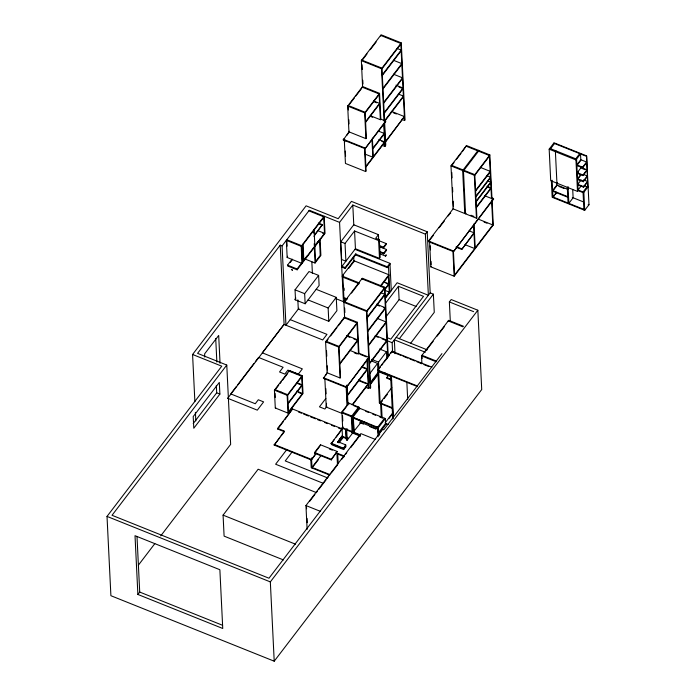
<?xml version="1.0" encoding="UTF-8"?>
<svg xmlns="http://www.w3.org/2000/svg" width="696" height="696" viewBox="0 0 696 696"><rect width="100%" height="100%" fill="white"/><g stroke="black" fill="none" stroke-linecap="round" stroke-linejoin="round"><path stroke-width="1.04" d="M348.357 109.985L348.139 105.461L365.122 112.265L366.383 138.043L365.922 138.643L348.94 131.831L347.678 106.053L362.581 86.539L361.355 60.648L381.103 34.8L401.27 42.891L405.037 119.912L404.585 120.512L401.557 119.294M367.018 53.931L361.85 60.761L361.816 60.056M370.272 49.677L376.127 42.012M349.435 104.409L354.525 97.753M355.795 96.083L361.52 88.592M384.088 121.069L381.521 68.739L401.27 42.891M381.982 68.834L400.844 44.135M382.304 74.803L401.174 50.103L397.111 48.476M382.339 75.455L401.209 50.756M362.581 86.539L379.564 93.351L380.825 119.129L385.645 121.061L385.68 121.713L365.078 148.683L343.276 139.939L349.401 131.231M343.276 139.939L344.233 138.687M346.625 135.555L349.209 132.136M382.93 88.322L401.801 63.623L393.736 60.387M365.922 138.643L364.66 112.865L379.564 93.351M382.965 88.975L401.836 64.276M365.148 112.891L379.137 94.569M365.583 121.687L379.572 103.365L373.578 100.963M365.609 122.305L379.598 103.991M383.661 102.521L402.532 77.822L393.431 74.176M383.696 103.173L402.523 78.465M194.88 401.627L192.575 354.473L306.101 205.833L338.204 218.709L351.445 201.379L427.205 231.759L430.189 292.885L392.144 342.702L392.614 352.315M298.923 308.232L285.952 325.215L282.071 245.914L280.218 245.166L197.586 353.359L226.774 365.061L230.646 444.361L160.75 535.885M282.071 245.914L309.311 210.253L339.561 222.381L343.441 301.681L335.376 298.454M384.157 112.709L403.027 88.009L395.946 85.164M384.192 113.361L403.062 88.653M370.376 115.719L380.373 119.721L380.825 119.129M384.557 120.782L403.419 96.083L398.356 94.047M403.454 96.727L384.592 121.426L381.982 68.138L361.781 60.1M365.078 148.683L385.645 121.061M292.146 259.13L287.552 265.141L287.587 265.968L297.14 269.804L325.015 233.351L324.171 216.212L301.194 246.297L302.029 263.436L287.17 257.476L287.596 256.259M372.925 148.17L384.201 133.406L378.154 130.987M384.236 134.058L372.908 148.796M301.681 246.314L323.744 217.422M290.223 262.514L292.207 259.93M365.887 166.396L384.618 141.88L378.841 139.565M365.913 167.023L384.644 142.497L381.756 141.34M385.575 141.279L404.437 116.58L391.309 111.317M301.577 251.848L302.873 250.151M314.557 234.856L322.344 224.66L318.324 223.042M385.601 141.923L404.437 116.58M301.603 252.465L302.899 250.769M313.94 236.327L322.344 224.66M344.285 139.766L345.442 163.438L365.652 171.538L366.105 170.946L365 148.291M381.956 145.29L384.836 146.447L385.749 145.168L384.636 122.47M450.312 321.239L449.364 301.933L451.191 299.55L477.839 310.233L481.719 389.534L274.215 661.2L110.899 595.706L107.019 516.406L221.763 366.174L192.575 354.473M297.14 269.804L297.105 268.978L303.665 260.382M304.978 258.66L306.953 256.084M316.141 244.044L318.768 240.607M302.455 262.218L324.527 233.325L317.594 230.55M226.774 365.061L112.03 515.292L268.978 578.228L382.661 429.397L383.731 429.824L441.943 353.62M339.561 222.381L352.802 205.042L425.378 234.152L428.371 295.278L397.138 282.759L385.288 298.28M305.492 259.199L315.044 263.027L320.891 255.389L320.082 238.885M295.539 299.906L295.043 289.823L309.007 271.544L318.62 275.399L319.116 285.482L305.152 303.76L294.704 299.576L295.878 298.036M193.21 423.568L216.691 392.814L216.334 385.393M219.875 394.093L193.784 428.257L193.21 416.591L219.31 382.426L219.875 394.093L216.691 392.814M379.659 246.445L383.505 247.994L386.245 244.409L386.21 243.583L354.569 230.985L345.033 243.47L345.895 261.226L341.649 259.521L340.788 241.773L353.768 224.773L378.45 234.665L378.685 239.598M305.152 303.76L304.657 293.677L318.62 275.399M236.544 386.271L230.715 393.901L255.267 403.741L258.303 399.756L263.61 401.888L257.303 410.153L227.714 398.295M237.841 384.575L254.031 363.373M255.328 361.676L258.564 357.44L283.115 367.279L279.54 371.969L284.847 374.091L287.883 370.107L298.236 374.257L302.342 368.88L262.279 352.811L283.959 324.423L322.7 339.952L326.963 334.376L290.215 319.638M227.696 398.312L284.099 324.475L280.218 245.166M356.195 254.049L345.207 268.43L342.023 267.151L341.988 266.324L355.439 248.733L354.569 230.985M345.207 268.43L345.173 267.603L355.508 254.066L387.298 266.812L387.341 267.638L355.552 254.893L355.508 254.066M342.841 276.103L343.45 275.311M348.696 268.43L353.951 261.557M378.45 234.665L375.709 238.25L379.329 239.702L380.19 257.459L379.485 258.381L355.439 248.733M379.329 239.702L378.624 240.625L379.485 258.381M297.836 299.837L298.288 309.076L328.79 321.308L328.138 307.971L336.246 297.357L316.184 289.31M138.33 565.239L154.816 543.654M383.505 247.994L383.47 247.167L386.21 243.583M274.415 390.169L289.405 370.55L302.142 375.657L303.021 393.484L288.031 413.111L275.294 408.004L274.415 390.169L287.152 395.276L288.031 413.111M278.748 385.166L274.903 390.195L274.876 389.577L287.613 394.684L288.483 412.519M280.027 383.487L281.306 381.817M282.585 380.138L287.7 373.439M343.441 301.681L344.703 300.037M328.79 321.308L336.899 310.686L336.246 297.357M344.624 317.48L343.885 302.342L362.294 278.243L384.862 287.291L388.246 356.483M347.617 298.158L344.372 302.395L344.346 301.751L366.905 310.799L370.663 387.55L370.202 388.142L368.245 387.359M351.506 293.068L358.631 283.733M379.946 252.361L383.8 253.91L383.757 253.083L386.498 249.499L379.955 246.88M383.8 253.91L386.541 250.325L386.498 249.499M454.018 162.577L451.478 165.909L451.443 165.291L474.794 174.653L476.899 217.604L476.438 218.205L453.087 208.844L450.991 165.883L466.511 145.56L489.862 154.93L491.959 197.881L491.507 198.482L484.581 195.706M456.559 159.254L461.004 153.433M462.274 151.772L466.05 146.16L489.401 155.521L491.507 198.482M280.697 392.692L281.149 392.092M295.226 373.656L295.687 373.065M326.076 341.849L326.05 341.223L339.004 346.417L340.518 377.371L340.066 377.971L327.111 372.778L325.598 341.823L344.476 317.098L357.431 322.291L358.945 353.246L358.492 353.846L349.522 350.245M275.294 408.004L275.746 407.404M326.72 341.005L328.007 339.326M330.574 335.959L336.995 327.555M338.273 325.876L343.415 319.151M287.152 395.276L302.142 375.657M287.639 395.302L301.716 376.867M387.298 266.812L389.951 263.349L354.969 249.325M387.341 267.638L389.986 264.175M137.886 594.454L135.015 535.694L219.875 569.728L222.746 628.479L137.886 594.454L139.713 592.061L136.999 536.512M478.187 150.249L462.666 170.564L464.763 213.524M478.978 150.562L463.458 170.885L465.563 213.846L466.015 213.246M288.031 403.193L302.108 384.766L297.157 382.783M288.057 403.81L302.134 385.384L297.192 383.4M380.425 285.839L388.89 274.763L353.907 260.73L342.188 276.077L359.18 282.889M380.468 286.665L388.925 275.59M288.457 411.893L302.534 393.466L296.696 391.126M340.066 377.971L338.543 347.017L357.431 322.291M339.03 347.043L357.005 323.51M370.202 388.142L366.453 311.39L384.862 287.291M425.378 234.152L427.205 231.759M281.201 435.896L284.386 431.729L277.695 429.04L277.66 428.388L292.494 408.97L342.484 429.006M366.94 311.443L384.436 288.544M277.695 429.04L283.498 421.437M284.786 419.749L292.494 408.97M384.453 289.579L388.846 283.829L388.472 276.181M385.984 283.289L388.873 284.447L384.479 290.197L389.247 292.085L385.48 297.018M476.438 218.205L474.341 175.253L489.862 154.93M474.829 175.27L489.436 156.148M367.253 317.141L384.749 294.243L380.825 292.668M367.288 317.794L384.784 294.887M358.936 353.255L368.889 357.248L368.923 357.892L346.277 387.507L323.379 378.32L327.564 372.177M325.319 375.779L326.615 374.091M491.959 197.881L493.551 198.525L493.586 199.169L453.496 251.665L428.553 241.66L428.519 241.007L453.548 208.243M385.514 297.636L389.281 292.703M429.51 240.407L433.251 235.509M439.159 227.766L444.413 220.893M448.154 215.995L450.59 212.802L450.625 213.42M316.489 453.227L311.338 459.969L274.189 445.075L284.351 431.076L277.66 428.388M274.189 445.075L279.923 437.566M283.446 559.932L224.103 536.129L223.077 515.136L258.138 469.235L316.48 492.629M385.375 303.421L398.451 286.308L423.516 296.357L390.83 339.152L386.819 337.543M339.839 363.442L357.814 339.909L346.852 335.515M339.865 364.06L357.84 340.527M367.88 330.661L385.375 307.754L376.545 304.213M367.914 331.313L385.41 308.406L383.444 307.623M475.568 190.469L490.175 171.346L480.292 167.379M475.603 191.096L490.21 171.964M475.855 196.255L490.462 177.123L486.504 175.54M475.881 196.872L490.489 177.75M386.028 316.758L399.104 299.637L398.451 286.308M476.099 201.214L490.706 182.082L487.739 180.89M286.804 449.581L275.625 464.223L323.014 483.224M325.85 398.46L319.447 406.838L324.893 409.022L326.85 406.455M476.125 201.831L490.732 182.7M368.61 344.859L386.106 321.961L377.275 318.42M368.645 345.512L386.132 322.605M476.377 206.99L490.985 187.868L487.035 186.276M492.046 199.595L493.29 224.965L454.157 276.208L430.807 266.838L431.259 266.246M476.412 207.617L491.019 188.486L488.053 187.294M341.753 413.302L326.25 407.09L326.555 403.323M292.25 451.756L285.247 460.926L327.433 477.839M346.277 387.507L368.889 357.248M453.496 251.665L493.551 198.525M369.498 363.121L386.993 340.214L375.222 335.489M369.532 363.764L387.028 340.866L382.121 338.891M347.522 394.858L367.41 368.81L361.598 366.479M347.548 395.502L367.445 369.463L362.599 367.523M455.915 247.106L461.752 249.446L473.976 232.786L469.113 230.828M461.752 249.446L474.011 233.404M369.654 373.769L377.563 363.408L371.655 361.033M378.885 369.202L378.537 362.129L386.454 351.776L379.555 349.009M343.093 427.031L342.632 427.631L341.91 412.85L342.371 412.258L342.397 412.876L341.84 412.041L348.687 403.08L359.432 407.386L352.046 417M341.866 412.667L346.852 406.142M399.365 338.691L433.373 294.164L430.189 292.885M314.531 452.539L320.473 444.77L337.195 451.478L331.296 459.899L314.566 453.192L314.531 452.539L331.261 459.247L331.296 459.899M417.504 386.628L377.641 370.646L377.606 370.028L391.987 351.202L431.851 367.183M314.566 453.192L319.838 446.284M377.641 370.646L380.381 367.062M381.669 365.365L382.965 363.677M384.175 362.085L389.429 355.204M390.708 353.533L391.987 351.202M352.106 404.855L368.149 383.853L358.457 379.964M352.776 404.637L368.175 384.47M311.338 459.969L315.819 453.418M378.015 372.49L370.098 382.852L369.898 378.815M390.752 375.388L390.813 376.623L378.798 371.803L379.259 371.212M549.779 148.387L576.566 159.132L578.106 190.617L577.497 191.417L550.71 180.682L549.17 149.188L554.042 142.81L586.597 155.861L588.981 204.737L584.718 210.314L552.172 197.264L551.371 180.908M370.516 383.609L378.293 373.43M370.55 384.262L378.328 374.083M550.58 148.709L554.529 143.533M454.584 274.99L492.803 224.947L478.091 219.049M365.461 387.263L368.367 388.429L368.828 387.829L367.384 358.31M320.873 455.75L311.982 467.39L330.078 474.646M313.278 466.346L318.359 459.699M345.721 445.466L343.285 448.659L331.096 443.77L342.519 428.153M331.096 443.77L334.28 439.602M336.185 437.105L341.275 430.433M556.008 150.884L555.399 151.684L556.939 183.17L557.548 182.378M410.718 343.163L434.269 312.339L433.373 294.164M346.538 429.328L347.069 428.623M391.648 380.147L386.637 378.137L387.881 375.849M341.893 436.166L337.743 442.264L341.893 436.166L346.312 437.941M338.152 441.342L341.971 436.34M338.308 442.491L342.493 437.018M339.004 442.96L343.467 437.123M346.86 436.992L346.173 437.888L345.773 429.623M331.261 459.247L337.195 451.478M353.35 432.129L347.2 440.176L346.399 439.863L347.948 437.836M353.655 429.31L353.568 432.138L352.846 417.313L359.728 408.3L359.762 408.917M353.759 431.433L360.458 423.116L360.354 421.002M337.708 441.647L345.695 444.848L343.285 448.659M345.695 444.848L345.781 446.771L343.659 449.555L332.07 444.909L332.009 443.613M391.796 387.611L380.155 402.853L378.589 370.768L377.789 370.446M381.33 402.245L382.426 400.809M384.07 398.651L387.333 394.388M307.11 529.378L305.944 505.548L360.885 433.625L375.509 439.489M309.703 501.285L314.931 494.438M316.236 492.733L317.55 491.019M318.855 489.305L326.05 479.892M327.355 478.178L328.66 476.464M331.279 473.045L337.812 464.484M341.736 459.343L344.172 456.158M345.494 454.427L346.808 452.704M350.767 447.519L359.997 435.435M421.889 363.416L421.524 355.882L448.685 320.325L463.388 326.215M425.952 350.749L433.164 341.301M437.105 336.151L444.326 326.694M575.766 158.81L579.725 153.633M577.497 191.417L575.957 159.923L580.516 153.946L580.829 160.332L576.88 165.509L582.648 167.823L586.597 162.647M553.259 190.399L556.913 185.614L556.783 182.926M375.309 429.241L377.232 426.718M556.591 192.183L552.937 196.968L583.9 209.383M554.181 195.994L552.963 197.586L552.119 180.203M555.399 194.393L556.617 192.801M378.841 435.618L378.45 427.588L385.34 418.566L358.936 407.978M584.022 185.623L587.798 187.137L586.597 155.861M385.14 422.855L393.04 412.51M389.125 418.305L393.075 413.137M582.996 175.001L586.954 169.815L581.186 167.501L577.228 172.686L582.996 175.001L583.022 175.618L577.254 173.304L578.576 171.573M379.59 434.896L379.485 432.799L386.376 423.777L386.402 424.395M582.613 167.205L586.571 162.029L580.803 159.715L576.845 164.891L582.613 167.205L582.648 167.823M580.821 174.496L577.523 178.811L583.292 181.125L583.326 181.743L577.558 179.429L580.856 175.114M274.215 661.2L270.335 581.899L477.839 310.233M583.022 175.618L586.98 170.433M581.09 179.994L577.793 184.318L583.561 186.624L583.596 187.25L577.828 184.936M583.292 181.125L587.25 175.949L583.405 174.4M583.326 181.743L587.285 176.566M581.369 185.684L578.072 189.999L583.84 192.314L584.718 210.314M583.561 186.624L587.52 181.447L583.674 179.907M583.596 187.25L587.554 182.065M583.84 192.314L588.103 186.737L587.311 186.415L583.048 191.992L583.927 210.001M385.636 256.111L386.071 254.971L385.636 256.111L380.033 253.866M361.355 60.648L381.521 68.739M553.738 143.211L586.293 156.261M398.999 87.026L402.018 88.235M549.17 149.188L575.957 159.923M362.764 80.24L362.99 84.025M582.178 168.51L585.058 169.667M373.604 101.581L376.606 102.782M393.353 112.769L396.372 113.979M578.106 190.617L583.074 192.618M567.98 189.442L556.887 184.997L552.624 190.573L567.745 196.646M558.932 186.424L563.977 188.451M347.678 106.053L364.66 112.865M370.394 116.336L372.673 117.276M572.321 197.446L583.144 201.788M588.19 204.424L588.981 204.737M552.659 191.2L567.779 197.264M450.991 165.883L474.341 175.253M491.994 198.534L493.586 199.169M343.241 139.287L365.043 148.031M364.782 153.99L372.83 157.209L371.977 139.705M470.966 215.229L473.933 216.421M484.077 222.059L486.991 223.225M464.945 244.644L474.75 248.576L473.619 225.469M456.854 246.88L461.718 248.829M428.519 241.007L453.461 251.012M308.859 210.844L323.718 216.804L324.553 233.943L322.579 233.151M379.616 245.618L383.47 247.167M319.36 224.069L322.37 225.278M379.903 251.543L383.757 253.083M340.788 241.773L345.033 243.47M449.364 301.933L473.619 311.66M302.534 244.296L303.065 244.505L303.839 260.408L303.308 260.2L302.586 245.357M286.796 239.737L301.655 245.697L302.49 262.836M301.194 246.297L286.334 240.338L287.17 257.476M384.027 281.897L388.846 283.829M341.988 266.324L345.173 267.603M399.104 299.637L416.147 306.475M342.232 276.904L359.223 283.716M462.927 326.815L448.233 320.917L448.259 321.543M287.552 265.141L297.105 268.978M376.579 304.865L379.52 306.049M346.86 299.637L343.937 298.471L342.893 277.173M343.885 302.342L366.453 311.39M295.043 289.823L304.657 293.677M308.076 299.924L328.138 307.971M396.181 337.421L427.274 349.888M425.352 352.237L394.354 339.805L395.032 353.707M387.115 340.675L392.144 342.702M375.257 336.142L378.198 337.325M436.679 361.18L421.985 355.291L422.141 358.518M421.524 355.882L436.218 361.781M393.014 352.22L400.992 355.412M402.984 356.213L407.96 358.214M409.961 359.014L414.938 361.006M416.93 361.807L421.915 363.808M423.907 364.608L428.893 366.609M346.878 336.133L349.87 337.334M353.855 338.926L356.848 340.126M359.962 354.299L362.947 355.499M363.46 355.7L366.366 356.865M371.638 359.362L378.537 362.129M354.281 352.802L357.187 353.968M325.598 341.823L338.543 347.017M377.606 370.028L417.47 386.01M383.748 372.577L386.75 373.778M386.611 377.519L390.613 379.12M358.492 380.59L366.244 383.696M323.344 377.667L346.251 386.854M379.363 402.532L392.17 407.673M392.205 408.317L379.39 403.184L377.563 363.408M349.244 403.906L348.687 403.08M353.873 405.768L358.666 407.691L358.631 407.064L351.332 416.634L352.054 431.398M365.713 411.31L368.689 412.502M372.665 414.094L375.64 415.286M379.607 416.878L382.582 418.07M388.377 424.586L385.575 423.464L378.694 432.477L379.485 432.799M298.645 392.518L302.56 394.084L301.69 376.249L288.953 371.142L288.979 371.76M341.84 412.041L351.785 416.034L351.819 416.652M341.91 412.85L378.45 427.588M354.168 417.931L367.07 423.107M352.872 417.939L377.684 427.883M360.45 422.281L378.528 429.528M361.485 423.307L363.495 424.108M369.515 426.526L374.535 428.536M359.658 422.803L360.458 423.116M360.102 434.765L342.023 427.518L342.458 436.392M342.058 428.136L360.128 435.383M351.48 432.616L360.476 436.227M298.532 412.023L301.525 413.224M303.526 414.024L308.528 416.034M310.52 416.834L315.523 418.835M317.524 419.636L320.525 420.845M324.519 422.446L327.52 423.647M331.514 425.247L334.515 426.457M338.517 428.057L341.519 429.258M341.927 436.792L346.338 438.558M345.077 446.484L345.781 446.771M331.061 443.143L343.589 448.259L343.659 449.555L343.572 448.45M329.356 448.972L332.314 450.155M336.046 452.713L344.085 455.941M344.398 456.707L336.934 453.714L337.499 465.267M274.154 444.422L311.303 459.325M329.73 475.116L311.216 467.695L310.842 460.152M305.944 505.548L320.569 511.412M223.077 515.136L295.504 544.185M107.019 516.406L270.335 581.899M139.713 592.061L222.572 625.286M581.186 167.501L581.212 168.119M572.712 189.39L573.121 197.768L568.858 203.345L568.04 186.58M567.292 187.302L568.058 203.032M491.672 201.849L492.829 225.565M477.726 150.841L477.76 151.458M474.028 223.834L475.203 247.985M463.919 170.285L463.945 170.911M451.791 172.425L452.061 177.854M452.53 187.511L452.748 191.844M453.2 201.248L453.444 206.242M453.453 251.891L454.61 275.607M452.913 250.83L454.157 276.208M430.259 245.784L430.459 249.925M431.015 261.296L431.172 264.541M429.562 241.46L430.807 266.838M404.585 120.512L400.818 43.483L380.651 35.4L380.677 36.044M406.847 382.217L407.699 399.565M384.192 123.218L385.297 145.856M383.731 123.801L384.836 146.447M389.951 263.349L391.291 290.893M388.464 266.168L389.777 292.885M388.873 284.447L389.247 292.085M380.373 119.721L379.111 93.951L362.129 87.139L362.155 87.757M393.466 418.192L391.396 375.91L390.604 375.588L392.727 418.957M392.561 408.395L392.875 414.79M387.785 357.074L384.401 287.892L361.842 278.844L361.868 279.496M386.454 351.776L386.802 358.84M372.377 138.06L373.291 156.617M385.34 418.566L385.593 423.864M384.575 418.87L384.54 418.252L377.658 427.266L378.119 436.792M381.365 402.862L382.095 417.774M380.59 402.993L381.269 416.947M378.737 370.568L378.798 371.803M362.042 64.737L362.277 69.513M364.495 147.839L365.652 171.538M378.163 427.727L378.267 429.841M378.006 427.927L378.267 433.216M366.975 359.962L368.367 388.429M348.835 119.695L349.035 123.888M352.802 205.042L353.803 225.408M353.699 256.415L353.959 261.757M358.492 353.846L356.978 322.892L344.024 317.689L344.05 318.316M344.772 139.739L344.868 141.801M345.32 151.076L345.573 156.235M353.35 417.774L354.029 431.537M353.203 417.974L353.873 431.738M352.124 416.947L352.776 431.816M345.338 297.992L345.46 300.411L344.659 300.089L344.555 297.931M344.076 288.083L344.189 290.389M344.685 308.093L344.868 312.556M347.034 384.923L348.017 404.95M346.582 385.514L347.504 404.498M346.121 386.115L347.052 405.089M346.704 429.998L347.2 440.176M345.903 429.676L346.399 439.863M342.545 415.912L342.797 420.967M337.734 454.027L338.195 463.484M326.52 350.836L326.781 356.169M327.25 365.774L327.459 370.046M319.516 240.511L320.238 255.354L315.619 261.409L314.888 246.567M325.832 388.568L326.093 393.84M324.858 378.624L326.25 407.09M313.722 233.03L313.565 229.845L314.096 230.063L314.87 245.966L314.34 245.749L314.244 243.626M314.279 247.358L315.044 263.027M311.834 261.687L312.408 273.476M320.473 444.77L320.499 445.423M311.521 457.933L312.008 468.008M306.431 505.566L306.588 508.776M307.058 518.407L307.267 522.687M286.848 240.807L287.109 246.166M275.059 393.301L275.259 397.451M220.049 363.312L218.692 335.437L204.615 353.864L204.772 357.083M215.716 338.447L216.865 362.042M195.402 412.345L195.82 420.915M291.389 269.422L292.381 270.135L291.389 269.422"/></g></svg>
